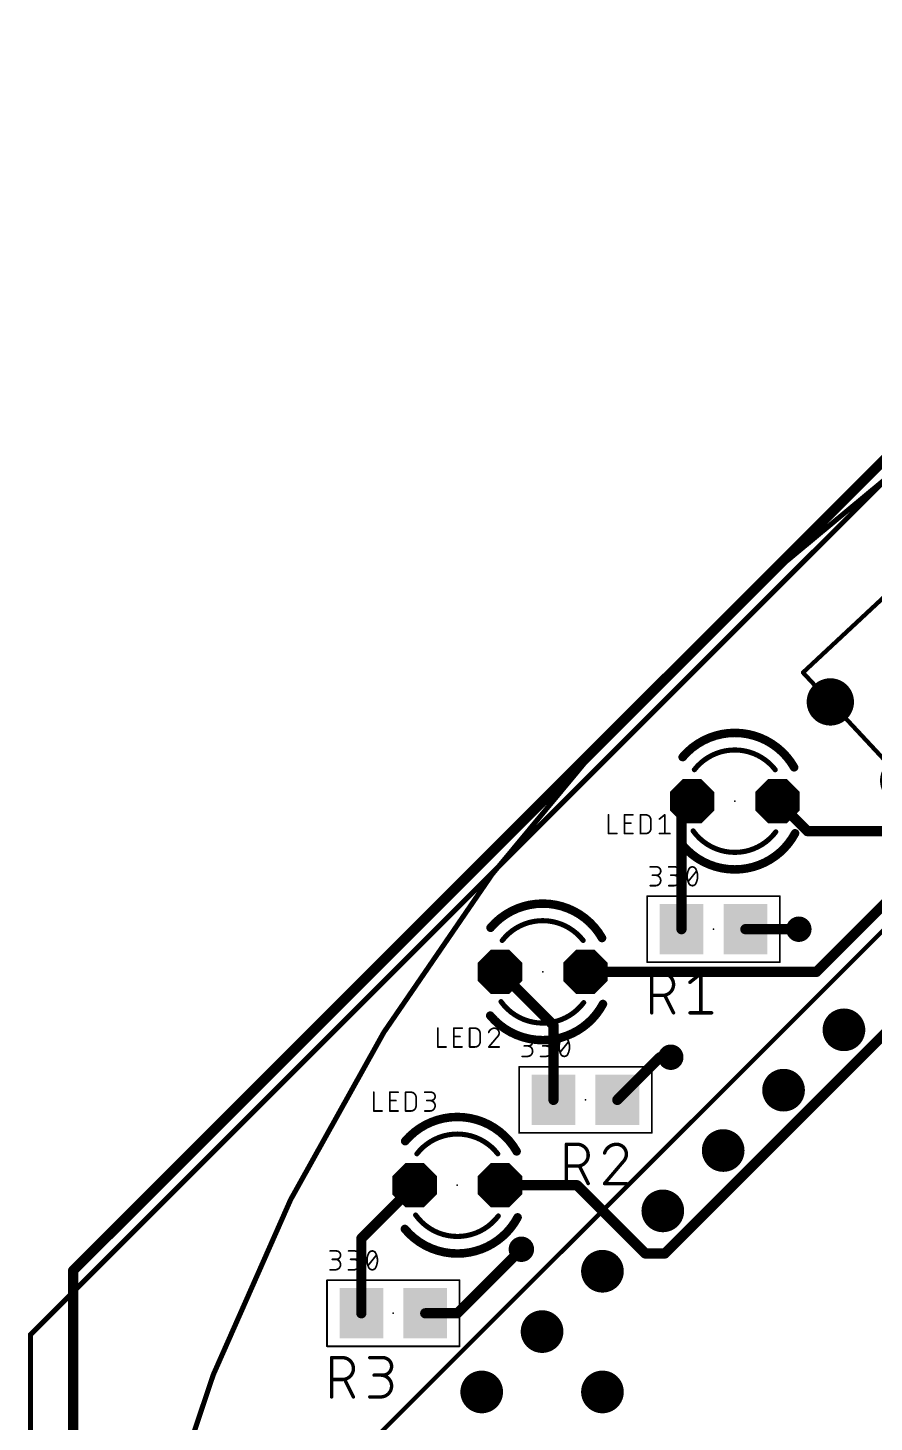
# Model space of a CAD drawing. Extents: x -0.06 to 2.46, y -0.06 to 2.46.
# Drawn here: x -0.053 to 0.938, y 0.822 to 2.456 of the extents above; entities that cross this region are included whole.
import ezdxf

# ---------------------------------------------------------------- set-up
doc = ezdxf.new("R2010")
doc.units = 0
for name, color, linetype in [('1', 22, 'CONTINUOUS'), ('16', 175, 'CONTINUOUS'), ('17', 82, 'CONTINUOUS'), ('18', 82, 'CONTINUOUS'), ('20', 30, 'CONTINUOUS'), ('21', 253, 'CONTINUOUS'), ('23', 7, 'CONTINUOUS'), ('25', 253, 'CONTINUOUS'), ('39', 22, 'CONTINUOUS')]:
    doc.layers.add(name, color=color, linetype=linetype)

# ---------------------------------------------------------------- blocks, each defined once
blk = doc.blocks.new('OCTAGONP')
at = {"const_width": 0.5}
blk.add_lwpolyline([(-0.25, -0.103553), (-0.25, 0.103553), (-0.103553, 0.25), (0.103553, 0.25), (0.25, 0.103553), (0.25, -0.103553), (0.103553, -0.25), (-0.103553, -0.25), (-0.25, -0.103553), (-0.25, 0.103553)], dxfattribs=at)
blk = doc.blocks.new('RECT')
blk.add_solid([(-0.5, -0.5), (0.5, -0.5), (-0.5, 0.5), (0.5, 0.5)])
blk = doc.blocks.new('ROUNDP')
at = {"const_width": 0.5}
blk.add_lwpolyline([(0, -0.25, 1), (0, 0.25, 1), (0, -0.25)], format="xyb", dxfattribs=at)
blk = doc.blocks.new('ROUNDV')
at = {"const_width": 0.5}
blk.add_lwpolyline([(0, -0.25, 1), (0, 0.25, 1), (0, -0.25)], format="xyb", dxfattribs=at)

msp = doc.modelspace()

# ---------------------------------------------------------------- linework, layer by layer
at = {"layer": '1', "const_width": 0.012}
for points in [[(1.45, 2.45), (0.175, 1.175)], [(0.725, 1.55), (0.712598, 1.537598)], [(0.860051, 1.514949), (0.825, 1.55)], [(0.712598, 1.537598), (0.712598, 1.4)], [(1.06066, 1.514949), (0.860051, 1.514949)], [(1.014949, 1.494239), (0.870711, 1.35)], [(0.85, 1.4), (0.787402, 1.4)], [(0.5, 1.35), (0.562598, 1.287402)], [(0.870711, 1.35), (0.6, 1.35)], [(1.010528, 1.337492), (0.693143, 1.020107)], [(0.562598, 1.287402), (0.562598, 1.2)], [(0.687402, 1.25), (0.637402, 1.2)], [(0.7, 1.25), (0.687402, 1.25)], [(0.175, 1.175), (0, 1)], [(0.4, 1.1), (0.337598, 1.037598)], [(0.590213, 1.1), (0.5, 1.1)], [(0.670107, 1.020107), (0.590213, 1.1)], [(0.337598, 1.037598), (0.337598, 0.95)], [(0.45, 0.95), (0.525, 1.025)], [(0.693143, 1.020107), (0.670107, 1.020107)], [(0, 1), (0, 0)], [(0.412402, 0.95), (0.45, 0.95)]]:
    msp.add_lwpolyline(points, dxfattribs=at)
at = {"layer": '1', "const_width": 0.006}
for points in [[(0.727121, 1.547879, 1), (0.722879, 1.552121)], [(0.827121, 1.552121, 1), (0.822879, 1.547879)], [(0.715598, 1.537598, 1), (0.709598, 1.537598)], [(0.710477, 1.53972, 1), (0.71472, 1.535477)], [(0.860051, 1.517949, 1), (0.860051, 1.511949)], [(0.857929, 1.512828, 1), (0.862172, 1.517071)], [(0.787402, 1.403, 1), (0.787402, 1.397)], [(0.85, 1.397, 1), (0.85, 1.403)], [(0.709598, 1.4, 1), (0.715598, 1.4)], [(0.502121, 1.352121, 1), (0.497879, 1.347879)], [(0.6, 1.353, 1), (0.6, 1.347)], [(0.870711, 1.347, 1), (0.870711, 1.353)], [(0.868589, 1.352121, 1), (0.872832, 1.347879)], [(0.565598, 1.287402, 1), (0.559598, 1.287402)], [(0.560477, 1.28528, 1), (0.56472, 1.289523)], [(0.687402, 1.253, 1), (0.687402, 1.247)], [(0.689523, 1.247879, 1), (0.68528, 1.252121)], [(0.7, 1.247, 1), (0.7, 1.253)], [(0.559598, 1.2, 1), (0.565598, 1.2)], [(0.63528, 1.202121, 1), (0.639523, 1.197879)], [(0.172879, 1.177121, 1), (0.177121, 1.172879)], [(0.177121, 1.172879, 1), (0.172879, 1.177121)], [(0.402121, 1.097879, 1), (0.397879, 1.102121)], [(0.5, 1.103, 1), (0.5, 1.097)], [(0.592334, 1.102121, 1), (0.588092, 1.097879)], [(0.590213, 1.097, 1), (0.590213, 1.103)], [(0.340598, 1.037598, 1), (0.334598, 1.037598)], [(0.335477, 1.03972, 1), (0.33972, 1.035477)], [(0.527121, 1.022879, 1), (0.522879, 1.027121)], [(0.670107, 1.023107, 1), (0.670107, 1.017107)], [(0.667985, 1.017985, 1), (0.672228, 1.022228)], [(0.691022, 1.022228, 1), (0.695264, 1.017985)], [(0.693143, 1.017107, 1), (0.693143, 1.023107)], [(0.003, 1, 1), (-0.003, 1)], [(-0.002121, 1.002121, 1), (0.002121, 0.997879)], [(0.334598, 0.95, 1), (0.340598, 0.95)], [(0.412402, 0.953, 1), (0.412402, 0.947)], [(0.447879, 0.952121, 1), (0.452121, 0.947879)], [(0.45, 0.947, 1), (0.45, 0.953)]]:
    msp.add_lwpolyline(points, format="xyb", dxfattribs=at)
at = {"layer": '16', "const_width": 0.006}
for points in [[(1.35, 2.325), (-0.05, 0.925)], [(-0.05, 0.925), (-0.05, 0.05)]]:
    msp.add_lwpolyline(points, dxfattribs=at)
at = {"layer": '16', "const_width": 0.003}
for points in [[(-0.0485, 0.925, 1), (-0.0515, 0.925)], [(-0.051061, 0.926061, 1), (-0.048939, 0.923939)]]:
    msp.add_lwpolyline(points, format="xyb", dxfattribs=at)
at = {"layer": '20', "const_width": 0.006}
msp.add_lwpolyline([(2.43, 2.43, 0.414214), (0, 0)], format="xyb", dxfattribs=at)
at = {"layer": '21', "const_width": 0.005}
for points in [[(0.125, 0.575), (1.822056, 2.272056)], [(1.309753, 2.124873), (0.854852, 1.70067)], [(1.004891, 1.539772), (0.854852, 1.70067)]]:
    msp.add_lwpolyline(points, dxfattribs=at)
at = {"layer": '21'}
for points, const_width in [([(0.855766, 1.701522, 1), (0.853937, 1.699817)], 0.0025), ([(0.853999, 1.701584, 1), (0.855704, 1.699755)], 0.0025), ([(0.775, 1.63, 0.22061), (0.713929, 1.601677)], 0.01), ([(0.844461, 1.589693, 0.269143), (0.775, 1.63)], 0.01), ([(0.775, 1.6325, 1), (0.775, 1.6275)], 0.005), ([(0.775, 1.6275, 1), (0.775, 1.6325)], 0.005), ([(0.712021, 1.603292, 1), (0.715838, 1.600062)], 0.005), ([(0.775, 1.61, 0.231451), (0.727638, 1.586835)], 0.006), ([(0.822362, 1.586835, 0.231451), (0.775, 1.61)], 0.006), ([(0.775, 1.6115, 1), (0.775, 1.6085)], 0.003), ([(0.775, 1.6085, 1), (0.775, 1.6115)], 0.003), ([(0.726454, 1.587756, 1), (0.728822, 1.585914)], 0.003), ([(0.821178, 1.585914, 1), (0.823546, 1.587756)], 0.003), ([(0.84229, 1.588453, 1), (0.846631, 1.590933)], 0.005), ([(0.713543, 1.498783, 0.222579), (0.775, 1.47)], 0.01), ([(0.715464, 1.500384, 1), (0.711623, 1.497183)], 0.005), ([(0.726177, 1.515126, 0.242209), (0.775, 1.49)], 0.006), ([(0.727398, 1.515998, 1), (0.724957, 1.514254)], 0.003), ([(0.775, 1.47, 0.276981), (0.845587, 1.512354)], 0.01), ([(0.775, 1.49, 0.236068), (0.823, 1.514)], 0.006), ([(0.8242, 1.5131, 1), (0.8218, 1.5149)], 0.003), ([(0.847793, 1.511178, 1), (0.843381, 1.513531)], 0.005), ([(0.775, 1.4915, 1), (0.775, 1.4885)], 0.003), ([(0.775, 1.4885, 1), (0.775, 1.4915)], 0.003), ([(0.775, 1.4725, 1), (0.775, 1.4675)], 0.005), ([(0.775, 1.4675, 1), (0.775, 1.4725)], 0.005), ([(0.55, 1.43, 0.22061), (0.488929, 1.401677)], 0.01), ([(0.619461, 1.389693, 0.269143), (0.55, 1.43)], 0.01), ([(0.55, 1.4325, 1), (0.55, 1.4275)], 0.005), ([(0.55, 1.4275, 1), (0.55, 1.4325)], 0.005), ([(0.487021, 1.403292, 1), (0.490838, 1.400062)], 0.005), ([(0.55, 1.41, 0.231451), (0.502638, 1.386835)], 0.006), ([(0.597362, 1.386835, 0.231451), (0.55, 1.41)], 0.006), ([(0.55, 1.4115, 1), (0.55, 1.4085)], 0.003), ([(0.55, 1.4085, 1), (0.55, 1.4115)], 0.003), ([(0.501454, 1.387756, 1), (0.503822, 1.385914)], 0.003), ([(0.596178, 1.385914, 1), (0.598546, 1.387756)], 0.003), ([(0.61729, 1.388453, 1), (0.621631, 1.390933)], 0.005), ([(0.501177, 1.315126, 0.242209), (0.55, 1.29)], 0.006), ([(0.502398, 1.315998, 1), (0.499957, 1.314254)], 0.003), ([(0.55, 1.27, 0.276981), (0.620587, 1.312354)], 0.01), ([(0.55, 1.29, 0.236068), (0.598, 1.314)], 0.006), ([(0.5992, 1.3131, 1), (0.5968, 1.3149)], 0.003), ([(0.622793, 1.311178, 1), (0.618381, 1.313531)], 0.005), ([(0.488543, 1.298783, 0.222579), (0.55, 1.27)], 0.01), ([(0.490464, 1.300384, 1), (0.486623, 1.297183)], 0.005), ([(0.55, 1.2915, 1), (0.55, 1.2885)], 0.003), ([(0.55, 1.2885, 1), (0.55, 1.2915)], 0.003), ([(0.55, 1.2725, 1), (0.55, 1.2675)], 0.005), ([(0.55, 1.2675, 1), (0.55, 1.2725)], 0.005), ([(0.45, 1.18, 0.22061), (0.388929, 1.151677)], 0.01), ([(0.519461, 1.139693, 0.269143), (0.45, 1.18)], 0.01), ([(0.45, 1.1825, 1), (0.45, 1.1775)], 0.005), ([(0.45, 1.1775, 1), (0.45, 1.1825)], 0.005), ([(0.45, 1.16, 0.231451), (0.402638, 1.136835)], 0.006), ([(0.497362, 1.136835, 0.231451), (0.45, 1.16)], 0.006), ([(0.45, 1.1615, 1), (0.45, 1.1585)], 0.003), ([(0.45, 1.1585, 1), (0.45, 1.1615)], 0.003), ([(0.387021, 1.153292, 1), (0.390838, 1.150062)], 0.005), ([(0.401454, 1.137756, 1), (0.403822, 1.135914)], 0.003), ([(0.496178, 1.135914, 1), (0.498546, 1.137756)], 0.003), ([(0.51729, 1.138453, 1), (0.521631, 1.140933)], 0.005), ([(0.401177, 1.065126, 0.242209), (0.45, 1.04)], 0.006), ([(0.402398, 1.065998, 1), (0.399957, 1.064254)], 0.003), ([(0.45, 1.02, 0.276981), (0.520587, 1.062354)], 0.01), ([(0.45, 1.04, 0.236068), (0.498, 1.064)], 0.006), ([(0.4992, 1.0631, 1), (0.4968, 1.0649)], 0.003), ([(0.522793, 1.061178, 1), (0.518381, 1.063531)], 0.005), ([(0.388543, 1.048783, 0.222579), (0.45, 1.02)], 0.01), ([(0.390464, 1.050384, 1), (0.386623, 1.047183)], 0.005), ([(0.45, 1.0415, 1), (0.45, 1.0385)], 0.003), ([(0.45, 1.0385, 1), (0.45, 1.0415)], 0.003), ([(0.45, 1.0225, 1), (0.45, 1.0175)], 0.005), ([(0.45, 1.0175, 1), (0.45, 1.0225)], 0.005)]:
    msp.add_lwpolyline(points, format="xyb", dxfattribs=dict(at, const_width=const_width))
at = {"layer": '23'}
for p in [(0.775, 1.55), (0.75, 1.4), (0.55, 1.35), (0.6, 1.2), (0.45, 1.1), (0.375, 0.95)]:
    msp.add_point(p, dxfattribs=at)
at = {"layer": '25'}
for points, const_width in [([(0.627062, 1.534), (0.627062, 1.512)], 0.002), ([(0.645782, 1.512), (0.645782, 1.534)], 0.002), ([(0.645782, 1.534), (0.655559, 1.534)], 0.002), ([(0.645782, 1.524222), (0.653115, 1.524222)], 0.002), ([(0.664458, 1.512), (0.664458, 1.534)], 0.002), ([(0.664458, 1.534), (0.670569, 1.534)], 0.002), ([(0.67668, 1.527889), (0.67668, 1.518111)], 0.002), ([(0.686778, 1.529111), (0.692889, 1.534)], 0.002), ([(0.692889, 1.534), (0.692889, 1.512)], 0.002), ([(0.627062, 1.512), (0.63684, 1.512)], 0.002), ([(0.655559, 1.512), (0.645782, 1.512)], 0.002), ([(0.670569, 1.512), (0.664458, 1.512)], 0.002), ([(0.686778, 1.512), (0.699, 1.512)], 0.002), ([(0.676, 1.473), (0.683333, 1.473)], 0.002), ([(0.6976, 1.473), (0.704933, 1.473)], 0.002), ([(0.683333, 1.463222), (0.678444, 1.463222)], 0.002), ([(0.704933, 1.463222), (0.700044, 1.463222)], 0.002), ([(0.720422, 1.455889), (0.7302, 1.468111)], 0.002), ([(0.676, 1.451), (0.682111, 1.451)], 0.002), ([(0.6976, 1.451), (0.703711, 1.451)], 0.002), ([(0.677734, 1.302), (0.677734, 1.348)], 0.004), ([(0.677734, 1.348), (0.690512, 1.348)], 0.004), ([(0.722445, 1.337778), (0.735222, 1.348)], 0.004), ([(0.735222, 1.348), (0.735222, 1.302)], 0.004), ([(0.690512, 1.322444), (0.677734, 1.322444)], 0.004), ([(0.70329, 1.302), (0.693068, 1.322444)], 0.004), ([(0.722445, 1.302), (0.748, 1.302)], 0.004), ([(0.427062, 1.284), (0.427062, 1.262)], 0.002), ([(0.445782, 1.262), (0.445782, 1.284)], 0.002), ([(0.445782, 1.284), (0.455559, 1.284)], 0.002), ([(0.445782, 1.274222), (0.453115, 1.274222)], 0.002), ([(0.464458, 1.262), (0.464458, 1.284)], 0.002), ([(0.464458, 1.284), (0.470569, 1.284)], 0.002), ([(0.47668, 1.277889), (0.47668, 1.268111)], 0.002), ([(0.497167, 1.274222), (0.486778, 1.262)], 0.002), ([(0.427062, 1.262), (0.43684, 1.262)], 0.002), ([(0.455559, 1.262), (0.445782, 1.262)], 0.002), ([(0.470569, 1.262), (0.464458, 1.262)], 0.002), ([(0.486778, 1.262), (0.499, 1.262)], 0.002), ([(0.526, 1.273), (0.533333, 1.273)], 0.002), ([(0.533333, 1.263222), (0.528444, 1.263222)], 0.002), ([(0.5476, 1.273), (0.554933, 1.273)], 0.002), ([(0.554933, 1.263222), (0.550044, 1.263222)], 0.002), ([(0.570422, 1.255889), (0.5802, 1.268111)], 0.002), ([(0.526, 1.251), (0.532111, 1.251)], 0.002), ([(0.5476, 1.251), (0.553711, 1.251)], 0.002), ([(0.352062, 1.209), (0.352062, 1.187)], 0.002), ([(0.370782, 1.187), (0.370782, 1.209)], 0.002), ([(0.370782, 1.209), (0.380559, 1.209)], 0.002), ([(0.389458, 1.187), (0.389458, 1.209)], 0.002), ([(0.389458, 1.209), (0.395569, 1.209)], 0.002), ([(0.411778, 1.209), (0.419111, 1.209)], 0.002), ([(0.370782, 1.199222), (0.378115, 1.199222)], 0.002), ([(0.40168, 1.202889), (0.40168, 1.193111)], 0.002), ([(0.419111, 1.199222), (0.414222, 1.199222)], 0.002), ([(0.352062, 1.187), (0.36184, 1.187)], 0.002), ([(0.380559, 1.187), (0.370782, 1.187)], 0.002), ([(0.395569, 1.187), (0.389458, 1.187)], 0.002), ([(0.411778, 1.187), (0.417889, 1.187)], 0.002), ([(0.577734, 1.102), (0.577734, 1.148)], 0.004), ([(0.577734, 1.148), (0.590512, 1.148)], 0.004), ([(0.644167, 1.127555), (0.622445, 1.102)], 0.004), ([(0.590512, 1.122444), (0.577734, 1.122444)], 0.004), ([(0.60329, 1.102), (0.593068, 1.122444)], 0.004), ([(0.622445, 1.102), (0.648, 1.102)], 0.004), ([(0.301, 1.023), (0.308333, 1.023)], 0.002), ([(0.308333, 1.013222), (0.303444, 1.013222)], 0.002), ([(0.3226, 1.023), (0.329933, 1.023)], 0.002), ([(0.329933, 1.013222), (0.325044, 1.013222)], 0.002), ([(0.345422, 1.005889), (0.3552, 1.018111)], 0.002), ([(0.301, 1.001), (0.307111, 1.001)], 0.002), ([(0.3226, 1.001), (0.328711, 1.001)], 0.002), ([(0.302734, 0.852), (0.302734, 0.898)], 0.004), ([(0.302734, 0.898), (0.315512, 0.898)], 0.004), ([(0.347445, 0.898), (0.362778, 0.898)], 0.004), ([(0.315512, 0.872444), (0.302734, 0.872444)], 0.004), ([(0.32829, 0.852), (0.318068, 0.872444)], 0.004), ([(0.362778, 0.877555), (0.352556, 0.877555)], 0.004), ([(0.347445, 0.852), (0.360222, 0.852)], 0.004)]:
    msp.add_lwpolyline(points, dxfattribs=dict(at, const_width=const_width))
for points, const_width in [([(0.627562, 1.534, 1), (0.626562, 1.534)], 0.001), ([(0.646282, 1.534, 1), (0.645282, 1.534)], 0.001), ([(0.645782, 1.5345, 1), (0.645782, 1.5335)], 0.001), ([(0.645782, 1.524722, 1), (0.645782, 1.523722)], 0.001), ([(0.653115, 1.523722, 1), (0.653115, 1.524722)], 0.001), ([(0.655559, 1.5335, 1), (0.655559, 1.5345)], 0.001), ([(0.664958, 1.534, 1), (0.663958, 1.534)], 0.001), ([(0.664458, 1.5345, 1), (0.664458, 1.5335)], 0.001), ([(0.67668, 1.527889, 0.414219), (0.670569, 1.534)], 0.002), ([(0.670569, 1.5345, 1), (0.670569, 1.5335)], 0.001), ([(0.670569, 1.5335, 1), (0.670569, 1.5345)], 0.001), ([(0.67718, 1.527889, 1), (0.67618, 1.527889)], 0.001), ([(0.67618, 1.527889, 1), (0.67718, 1.527889)], 0.001), ([(0.686465, 1.529502, 1), (0.68709, 1.528721)], 0.001), ([(0.693389, 1.534, 1), (0.692389, 1.534)], 0.001), ([(0.693201, 1.53361, 1), (0.692577, 1.53439)], 0.001), ([(0.627062, 1.5125, 1), (0.627062, 1.5115)], 0.001), ([(0.626562, 1.512, 1), (0.627562, 1.512)], 0.001), ([(0.63684, 1.5115, 1), (0.63684, 1.5125)], 0.001), ([(0.645782, 1.5125, 1), (0.645782, 1.5115)], 0.001), ([(0.645282, 1.512, 1), (0.646282, 1.512)], 0.001), ([(0.655559, 1.5115, 1), (0.655559, 1.5125)], 0.001), ([(0.664458, 1.5125, 1), (0.664458, 1.5115)], 0.001), ([(0.663958, 1.512, 1), (0.664958, 1.512)], 0.001), ([(0.670569, 1.512, 0.414208), (0.67668, 1.518111)], 0.002), ([(0.670569, 1.5125, 1), (0.670569, 1.5115)], 0.001), ([(0.670569, 1.5115, 1), (0.670569, 1.5125)], 0.001), ([(0.67718, 1.518111, 1), (0.67618, 1.518111)], 0.001), ([(0.67618, 1.518111, 1), (0.67718, 1.518111)], 0.001), ([(0.686778, 1.5125, 1), (0.686778, 1.5115)], 0.001), ([(0.692389, 1.512, 1), (0.693389, 1.512)], 0.001), ([(0.699, 1.5115, 1), (0.699, 1.5125)], 0.001), ([(0.676, 1.4735, 1), (0.676, 1.4725)], 0.001), ([(0.683333, 1.463222, 1), (0.683333, 1.473)], 0.002), ([(0.683333, 1.4735, 1), (0.683333, 1.4725)], 0.001), ([(0.683333, 1.4725, 1), (0.683333, 1.4735)], 0.001), ([(0.6976, 1.4735, 1), (0.6976, 1.4725)], 0.001), ([(0.704933, 1.463222, 1), (0.704933, 1.473)], 0.002), ([(0.704933, 1.4735, 1), (0.704933, 1.4725)], 0.001), ([(0.704933, 1.4725, 1), (0.704933, 1.4735)], 0.001), ([(0.721033, 1.469944, 0.113887), (0.7192, 1.462)], 0.002), ([(0.725311, 1.473, 0.320466), (0.721033, 1.469944)], 0.002), ([(0.72056, 1.470107, 1), (0.721506, 1.469782)], 0.001), ([(0.721483, 1.469725, 1), (0.720584, 1.470163)], 0.001), ([(0.729589, 1.469944, 0.320478), (0.725311, 1.473)], 0.002), ([(0.725311, 1.4735, 1), (0.725311, 1.4725)], 0.001), ([(0.725311, 1.4725, 1), (0.725311, 1.4735)], 0.001), ([(0.730038, 1.470164, 1), (0.729139, 1.469725)], 0.001), ([(0.731422, 1.462, 0.113894), (0.729589, 1.469944)], 0.002), ([(0.729116, 1.469782, 1), (0.730062, 1.470107)], 0.001), ([(0.678444, 1.463722, 1), (0.678444, 1.462722)], 0.001), ([(0.682111, 1.451, 1), (0.682111, 1.463222)], 0.002), ([(0.682111, 1.463722, 1), (0.682111, 1.462722)], 0.001), ([(0.683333, 1.463722, 1), (0.683333, 1.462722)], 0.001), ([(0.683333, 1.462722, 1), (0.683333, 1.463722)], 0.001), ([(0.700044, 1.463722, 1), (0.700044, 1.462722)], 0.001), ([(0.703711, 1.451, 1), (0.703711, 1.463222)], 0.002), ([(0.703711, 1.463722, 1), (0.703711, 1.462722)], 0.001), ([(0.704933, 1.463722, 1), (0.704933, 1.462722)], 0.001), ([(0.704933, 1.462722, 1), (0.704933, 1.463722)], 0.001), ([(0.7192, 1.462, 0.113883), (0.721033, 1.454055)], 0.002), ([(0.7197, 1.462, 1), (0.7187, 1.462)], 0.001), ([(0.7187, 1.462, 1), (0.7197, 1.462)], 0.001), ([(0.720032, 1.456201, 1), (0.720812, 1.455576)], 0.001), ([(0.721506, 1.454218, 1), (0.72056, 1.453893)], 0.001), ([(0.721033, 1.454055, 0.320459), (0.725311, 1.451)], 0.002), ([(0.720584, 1.453836, 1), (0.721483, 1.454275)], 0.001), ([(0.725311, 1.451, 0.320471), (0.729588, 1.454055)], 0.002), ([(0.729139, 1.454275, 1), (0.730038, 1.453836)], 0.001), ([(0.729589, 1.454055, 0.113891), (0.731422, 1.462)], 0.002), ([(0.730061, 1.453893, 1), (0.729115, 1.454218)], 0.001), ([(0.73059, 1.467799, 1), (0.729809, 1.468423)], 0.001), ([(0.731922, 1.462, 1), (0.730922, 1.462)], 0.001), ([(0.730922, 1.462, 1), (0.731922, 1.462)], 0.001), ([(0.676, 1.4515, 1), (0.676, 1.4505)], 0.001), ([(0.682111, 1.4515, 1), (0.682111, 1.4505)], 0.001), ([(0.682111, 1.4505, 1), (0.682111, 1.4515)], 0.001), ([(0.6976, 1.4515, 1), (0.6976, 1.4505)], 0.001), ([(0.703711, 1.4515, 1), (0.703711, 1.4505)], 0.001), ([(0.703711, 1.4505, 1), (0.703711, 1.4515)], 0.001), ([(0.725311, 1.4515, 1), (0.725311, 1.4505)], 0.001), ([(0.725311, 1.4505, 1), (0.725311, 1.4515)], 0.001), ([(0.678734, 1.348, 1), (0.676734, 1.348)], 0.002), ([(0.677734, 1.349, 1), (0.677734, 1.347)], 0.002), ([(0.690512, 1.322444, 1), (0.690512, 1.348)], 0.004), ([(0.690512, 1.349, 1), (0.690512, 1.347)], 0.002), ([(0.690512, 1.347, 1), (0.690512, 1.349)], 0.002), ([(0.72182, 1.338559, 1), (0.723069, 1.336997)], 0.002), ([(0.736222, 1.348, 1), (0.734222, 1.348)], 0.002), ([(0.735847, 1.347219, 1), (0.734597, 1.348781)], 0.002), ([(0.677734, 1.323444, 1), (0.677734, 1.321444)], 0.002), ([(0.690512, 1.323444, 1), (0.690512, 1.321444)], 0.002), ([(0.690512, 1.321444, 1), (0.690512, 1.323444)], 0.002), ([(0.693962, 1.322892, 1), (0.692173, 1.321997)], 0.002), ([(0.676734, 1.302, 1), (0.678734, 1.302)], 0.002), ([(0.702396, 1.301553, 1), (0.704184, 1.302447)], 0.002), ([(0.722445, 1.303, 1), (0.722445, 1.301)], 0.002), ([(0.734222, 1.302, 1), (0.736222, 1.302)], 0.002), ([(0.748, 1.301, 1), (0.748, 1.303)], 0.002), ([(0.427562, 1.284, 1), (0.426562, 1.284)], 0.001), ([(0.446282, 1.284, 1), (0.445282, 1.284)], 0.001), ([(0.445782, 1.2845, 1), (0.445782, 1.2835)], 0.001), ([(0.445782, 1.274722, 1), (0.445782, 1.273722)], 0.001), ([(0.453115, 1.273722, 1), (0.453115, 1.274722)], 0.001), ([(0.455559, 1.2835, 1), (0.455559, 1.2845)], 0.001), ([(0.464958, 1.284, 1), (0.463958, 1.284)], 0.001), ([(0.464458, 1.2845, 1), (0.464458, 1.2835)], 0.001), ([(0.47668, 1.277889, 0.414219), (0.470569, 1.284)], 0.002), ([(0.470569, 1.2845, 1), (0.470569, 1.2835)], 0.001), ([(0.470569, 1.2835, 1), (0.470569, 1.2845)], 0.001), ([(0.47718, 1.277889, 1), (0.47618, 1.277889)], 0.001), ([(0.47618, 1.277889, 1), (0.47718, 1.277889)], 0.001), ([(0.4935, 1.284, 0.325185), (0.486778, 1.279111)], 0.002), ([(0.486302, 1.279265, 1), (0.487253, 1.278957)], 0.001), ([(0.499, 1.2785, 0.414214), (0.4935, 1.284)], 0.002), ([(0.4935, 1.2845, 1), (0.4935, 1.2835)], 0.001), ([(0.4935, 1.2835, 1), (0.4935, 1.2845)], 0.001), ([(0.497167, 1.274222, 0.205267), (0.499, 1.2785)], 0.002), ([(0.496822, 1.274584, 1), (0.497511, 1.27386)], 0.001), ([(0.497548, 1.273898, 1), (0.496786, 1.274546)], 0.001), ([(0.4995, 1.2785, 1), (0.4985, 1.2785)], 0.001), ([(0.4985, 1.2785, 1), (0.4995, 1.2785)], 0.001), ([(0.427062, 1.2625, 1), (0.427062, 1.2615)], 0.001), ([(0.426562, 1.262, 1), (0.427562, 1.262)], 0.001), ([(0.43684, 1.2615, 1), (0.43684, 1.2625)], 0.001), ([(0.445782, 1.2625, 1), (0.445782, 1.2615)], 0.001), ([(0.445282, 1.262, 1), (0.446282, 1.262)], 0.001), ([(0.455559, 1.2615, 1), (0.455559, 1.2625)], 0.001), ([(0.464458, 1.2625, 1), (0.464458, 1.2615)], 0.001), ([(0.463958, 1.262, 1), (0.464958, 1.262)], 0.001), ([(0.470569, 1.262, 0.414208), (0.47668, 1.268111)], 0.002), ([(0.470569, 1.2625, 1), (0.470569, 1.2615)], 0.001), ([(0.470569, 1.2615, 1), (0.470569, 1.2625)], 0.001), ([(0.47718, 1.268111, 1), (0.47618, 1.268111)], 0.001), ([(0.47618, 1.268111, 1), (0.47718, 1.268111)], 0.001), ([(0.486778, 1.2625, 1), (0.486778, 1.2615)], 0.001), ([(0.486397, 1.262324, 1), (0.487159, 1.261676)], 0.001), ([(0.499, 1.2615, 1), (0.499, 1.2625)], 0.001), ([(0.526, 1.2735, 1), (0.526, 1.2725)], 0.001), ([(0.528444, 1.263722, 1), (0.528444, 1.262722)], 0.001), ([(0.532111, 1.251, 1), (0.532111, 1.263222)], 0.002), ([(0.532111, 1.263722, 1), (0.532111, 1.262722)], 0.001), ([(0.533333, 1.263222, 1), (0.533333, 1.273)], 0.002), ([(0.533333, 1.2735, 1), (0.533333, 1.2725)], 0.001), ([(0.533333, 1.263722, 1), (0.533333, 1.262722)], 0.001), ([(0.533333, 1.2725, 1), (0.533333, 1.2735)], 0.001), ([(0.533333, 1.262722, 1), (0.533333, 1.263722)], 0.001), ([(0.5476, 1.2735, 1), (0.5476, 1.2725)], 0.001), ([(0.550044, 1.263722, 1), (0.550044, 1.262722)], 0.001), ([(0.553711, 1.251, 1), (0.553711, 1.263222)], 0.002), ([(0.553711, 1.263722, 1), (0.553711, 1.262722)], 0.001), ([(0.554933, 1.263222, 1), (0.554933, 1.273)], 0.002), ([(0.554933, 1.2735, 1), (0.554933, 1.2725)], 0.001), ([(0.554933, 1.263722, 1), (0.554933, 1.262722)], 0.001), ([(0.554933, 1.2725, 1), (0.554933, 1.2735)], 0.001), ([(0.554933, 1.262722, 1), (0.554933, 1.263722)], 0.001), ([(0.571033, 1.269944, 0.113887), (0.5692, 1.262)], 0.002), ([(0.5692, 1.262, 0.113883), (0.571033, 1.254055)], 0.002), ([(0.5697, 1.262, 1), (0.5687, 1.262)], 0.001), ([(0.5687, 1.262, 1), (0.5697, 1.262)], 0.001), ([(0.575311, 1.273, 0.320466), (0.571033, 1.269944)], 0.002), ([(0.57056, 1.270107, 1), (0.571506, 1.269782)], 0.001), ([(0.571483, 1.269725, 1), (0.570584, 1.270163)], 0.001), ([(0.579589, 1.269944, 0.320478), (0.575311, 1.273)], 0.002), ([(0.575311, 1.2735, 1), (0.575311, 1.2725)], 0.001), ([(0.575311, 1.2725, 1), (0.575311, 1.2735)], 0.001), ([(0.580038, 1.270164, 1), (0.579139, 1.269725)], 0.001), ([(0.581422, 1.262, 0.113894), (0.579589, 1.269944)], 0.002), ([(0.579589, 1.254055, 0.113891), (0.581422, 1.262)], 0.002), ([(0.579116, 1.269782, 1), (0.580062, 1.270107)], 0.001), ([(0.58059, 1.267799, 1), (0.579809, 1.268423)], 0.001), ([(0.581922, 1.262, 1), (0.580922, 1.262)], 0.001), ([(0.580922, 1.262, 1), (0.581922, 1.262)], 0.001), ([(0.526, 1.2515, 1), (0.526, 1.2505)], 0.001), ([(0.532111, 1.2515, 1), (0.532111, 1.2505)], 0.001), ([(0.532111, 1.2505, 1), (0.532111, 1.2515)], 0.001), ([(0.5476, 1.2515, 1), (0.5476, 1.2505)], 0.001), ([(0.553711, 1.2515, 1), (0.553711, 1.2505)], 0.001), ([(0.553711, 1.2505, 1), (0.553711, 1.2515)], 0.001), ([(0.570032, 1.256201, 1), (0.570812, 1.255576)], 0.001), ([(0.571506, 1.254218, 1), (0.57056, 1.253893)], 0.001), ([(0.571033, 1.254055, 0.320459), (0.575311, 1.251)], 0.002), ([(0.570584, 1.253836, 1), (0.571483, 1.254275)], 0.001), ([(0.575311, 1.251, 0.320471), (0.579588, 1.254055)], 0.002), ([(0.575311, 1.2515, 1), (0.575311, 1.2505)], 0.001), ([(0.575311, 1.2505, 1), (0.575311, 1.2515)], 0.001), ([(0.579139, 1.254275, 1), (0.580038, 1.253836)], 0.001), ([(0.580061, 1.253893, 1), (0.579115, 1.254218)], 0.001), ([(0.352562, 1.209, 1), (0.351562, 1.209)], 0.001), ([(0.371282, 1.209, 1), (0.370282, 1.209)], 0.001), ([(0.370782, 1.2095, 1), (0.370782, 1.2085)], 0.001), ([(0.380559, 1.2085, 1), (0.380559, 1.2095)], 0.001), ([(0.389958, 1.209, 1), (0.388958, 1.209)], 0.001), ([(0.389458, 1.2095, 1), (0.389458, 1.2085)], 0.001), ([(0.40168, 1.202889, 0.414219), (0.395569, 1.209)], 0.002), ([(0.395569, 1.2095, 1), (0.395569, 1.2085)], 0.001), ([(0.395569, 1.2085, 1), (0.395569, 1.2095)], 0.001), ([(0.411778, 1.2095, 1), (0.411778, 1.2085)], 0.001), ([(0.419111, 1.199222, 1), (0.419111, 1.209)], 0.002), ([(0.419111, 1.2095, 1), (0.419111, 1.2085)], 0.001), ([(0.419111, 1.2085, 1), (0.419111, 1.2095)], 0.001), ([(0.370782, 1.199722, 1), (0.370782, 1.198722)], 0.001), ([(0.378115, 1.198722, 1), (0.378115, 1.199722)], 0.001), ([(0.395569, 1.187, 0.414208), (0.40168, 1.193111)], 0.002), ([(0.40218, 1.202889, 1), (0.40118, 1.202889)], 0.001), ([(0.40118, 1.202889, 1), (0.40218, 1.202889)], 0.001), ([(0.40218, 1.193111, 1), (0.40118, 1.193111)], 0.001), ([(0.40118, 1.193111, 1), (0.40218, 1.193111)], 0.001), ([(0.414222, 1.199722, 1), (0.414222, 1.198722)], 0.001), ([(0.417889, 1.187, 1), (0.417889, 1.199222)], 0.002), ([(0.417889, 1.199722, 1), (0.417889, 1.198722)], 0.001), ([(0.419111, 1.199722, 1), (0.419111, 1.198722)], 0.001), ([(0.419111, 1.198722, 1), (0.419111, 1.199722)], 0.001), ([(0.352062, 1.1875, 1), (0.352062, 1.1865)], 0.001), ([(0.351562, 1.187, 1), (0.352562, 1.187)], 0.001), ([(0.36184, 1.1865, 1), (0.36184, 1.1875)], 0.001), ([(0.370782, 1.1875, 1), (0.370782, 1.1865)], 0.001), ([(0.370282, 1.187, 1), (0.371282, 1.187)], 0.001), ([(0.380559, 1.1865, 1), (0.380559, 1.1875)], 0.001), ([(0.389458, 1.1875, 1), (0.389458, 1.1865)], 0.001), ([(0.388958, 1.187, 1), (0.389958, 1.187)], 0.001), ([(0.395569, 1.1875, 1), (0.395569, 1.1865)], 0.001), ([(0.395569, 1.1865, 1), (0.395569, 1.1875)], 0.001), ([(0.411778, 1.1875, 1), (0.411778, 1.1865)], 0.001), ([(0.417889, 1.1875, 1), (0.417889, 1.1865)], 0.001), ([(0.417889, 1.1865, 1), (0.417889, 1.1875)], 0.001), ([(0.578734, 1.148, 1), (0.576734, 1.148)], 0.002), ([(0.577734, 1.149, 1), (0.577734, 1.147)], 0.002), ([(0.590512, 1.122444, 1), (0.590512, 1.148)], 0.004), ([(0.590512, 1.149, 1), (0.590512, 1.147)], 0.002), ([(0.590512, 1.147, 1), (0.590512, 1.149)], 0.002), ([(0.6365, 1.148, 0.325184), (0.622444, 1.137778)], 0.004), ([(0.648, 1.1365, 0.414214), (0.6365, 1.148)], 0.004), ([(0.6365, 1.149, 1), (0.6365, 1.147)], 0.002), ([(0.6365, 1.147, 1), (0.6365, 1.149)], 0.002), ([(0.621493, 1.138086, 1), (0.623396, 1.13747)], 0.002), ([(0.643477, 1.12828, 1), (0.644856, 1.126831)], 0.002), ([(0.644167, 1.127555, 0.20525), (0.648, 1.1365)], 0.004), ([(0.644929, 1.126908, 1), (0.643405, 1.128203)], 0.002), ([(0.649, 1.1365, 1), (0.647, 1.1365)], 0.002), ([(0.647, 1.1365, 1), (0.649, 1.1365)], 0.002), ([(0.577734, 1.123444, 1), (0.577734, 1.121444)], 0.002), ([(0.590512, 1.123444, 1), (0.590512, 1.121444)], 0.002), ([(0.590512, 1.121444, 1), (0.590512, 1.123444)], 0.002), ([(0.593962, 1.122892, 1), (0.592173, 1.121997)], 0.002), ([(0.576734, 1.102, 1), (0.578734, 1.102)], 0.002), ([(0.602396, 1.101553, 1), (0.604184, 1.102447)], 0.002), ([(0.622445, 1.103, 1), (0.622445, 1.101)], 0.002), ([(0.621683, 1.102648, 1), (0.623206, 1.101352)], 0.002), ([(0.648, 1.101, 1), (0.648, 1.103)], 0.002), ([(0.301, 1.0235, 1), (0.301, 1.0225)], 0.001), ([(0.303444, 1.013722, 1), (0.303444, 1.012722)], 0.001), ([(0.307111, 1.001, 1), (0.307111, 1.013222)], 0.002), ([(0.307111, 1.013722, 1), (0.307111, 1.012722)], 0.001), ([(0.308333, 1.013222, 1), (0.308333, 1.023)], 0.002), ([(0.308333, 1.0235, 1), (0.308333, 1.0225)], 0.001), ([(0.308333, 1.013722, 1), (0.308333, 1.012722)], 0.001), ([(0.308333, 1.0225, 1), (0.308333, 1.0235)], 0.001), ([(0.308333, 1.012722, 1), (0.308333, 1.013722)], 0.001), ([(0.3226, 1.0235, 1), (0.3226, 1.0225)], 0.001), ([(0.325044, 1.013722, 1), (0.325044, 1.012722)], 0.001), ([(0.328711, 1.001, 1), (0.328711, 1.013222)], 0.002), ([(0.328711, 1.013722, 1), (0.328711, 1.012722)], 0.001), ([(0.329933, 1.013222, 1), (0.329933, 1.023)], 0.002), ([(0.329933, 1.0235, 1), (0.329933, 1.0225)], 0.001), ([(0.329933, 1.013722, 1), (0.329933, 1.012722)], 0.001), ([(0.329933, 1.0225, 1), (0.329933, 1.0235)], 0.001), ([(0.329933, 1.012722, 1), (0.329933, 1.013722)], 0.001), ([(0.346033, 1.019944, 0.113887), (0.3442, 1.012)], 0.002), ([(0.3442, 1.012, 0.113883), (0.346033, 1.004055)], 0.002), ([(0.3447, 1.012, 1), (0.3437, 1.012)], 0.001), ([(0.350311, 1.023, 0.320466), (0.346033, 1.019944)], 0.002), ([(0.34556, 1.020107, 1), (0.346506, 1.019782)], 0.001), ([(0.346483, 1.019725, 1), (0.345584, 1.020163)], 0.001), ([(0.354589, 1.019944, 0.320478), (0.350311, 1.023)], 0.002), ([(0.350311, 1.0235, 1), (0.350311, 1.0225)], 0.001), ([(0.350311, 1.0225, 1), (0.350311, 1.0235)], 0.001), ([(0.355038, 1.020164, 1), (0.354139, 1.019725)], 0.001), ([(0.356422, 1.012, 0.113894), (0.354589, 1.019944)], 0.002), ([(0.354589, 1.004055, 0.113891), (0.356422, 1.012)], 0.002), ([(0.354116, 1.019782, 1), (0.355062, 1.020107)], 0.001), ([(0.35559, 1.017799, 1), (0.354809, 1.018423)], 0.001), ([(0.356922, 1.012, 1), (0.355922, 1.012)], 0.001), ([(0.301, 1.0015, 1), (0.301, 1.0005)], 0.001), ([(0.307111, 1.0015, 1), (0.307111, 1.0005)], 0.001), ([(0.307111, 1.0005, 1), (0.307111, 1.0015)], 0.001), ([(0.3226, 1.0015, 1), (0.3226, 1.0005)], 0.001), ([(0.328711, 1.0015, 1), (0.328711, 1.0005)], 0.001), ([(0.328711, 1.0005, 1), (0.328711, 1.0015)], 0.001), ([(0.3437, 1.012, 1), (0.3447, 1.012)], 0.001), ([(0.345032, 1.006201, 1), (0.345812, 1.005576)], 0.001), ([(0.346506, 1.004218, 1), (0.34556, 1.003893)], 0.001), ([(0.346033, 1.004055, 0.320459), (0.350311, 1.001)], 0.002), ([(0.345584, 1.003836, 1), (0.346483, 1.004275)], 0.001), ([(0.350311, 1.001, 0.320471), (0.354588, 1.004055)], 0.002), ([(0.350311, 1.0015, 1), (0.350311, 1.0005)], 0.001), ([(0.350311, 1.0005, 1), (0.350311, 1.0015)], 0.001), ([(0.354139, 1.004275, 1), (0.355038, 1.003836)], 0.001), ([(0.355061, 1.003893, 1), (0.354115, 1.004218)], 0.001), ([(0.355922, 1.012, 1), (0.356922, 1.012)], 0.001), ([(0.303734, 0.898, 1), (0.301734, 0.898)], 0.002), ([(0.302734, 0.899, 1), (0.302734, 0.897)], 0.002), ([(0.315512, 0.872444, 1), (0.315512, 0.898)], 0.004), ([(0.315512, 0.899, 1), (0.315512, 0.897)], 0.002), ([(0.315512, 0.897, 1), (0.315512, 0.899)], 0.002), ([(0.347445, 0.899, 1), (0.347445, 0.897)], 0.002), ([(0.362778, 0.877555, 1), (0.362778, 0.898)], 0.004), ([(0.362778, 0.899, 1), (0.362778, 0.897)], 0.002), ([(0.362778, 0.897, 1), (0.362778, 0.899)], 0.002), ([(0.302734, 0.873444, 1), (0.302734, 0.871444)], 0.002), ([(0.315512, 0.873444, 1), (0.315512, 0.871444)], 0.002), ([(0.315512, 0.871444, 1), (0.315512, 0.873444)], 0.002), ([(0.318962, 0.872892, 1), (0.317173, 0.871997)], 0.002), ([(0.352556, 0.878555, 1), (0.352556, 0.876555)], 0.002), ([(0.360222, 0.852, 1), (0.360222, 0.877555)], 0.004), ([(0.360222, 0.878555, 1), (0.360222, 0.876555)], 0.002), ([(0.362778, 0.878555, 1), (0.362778, 0.876555)], 0.002), ([(0.362778, 0.876555, 1), (0.362778, 0.878555)], 0.002), ([(0.301734, 0.852, 1), (0.303734, 0.852)], 0.002), ([(0.327396, 0.851553, 1), (0.329184, 0.852447)], 0.002), ([(0.347445, 0.853, 1), (0.347445, 0.851)], 0.002), ([(0.360222, 0.853, 1), (0.360222, 0.851)], 0.002), ([(0.360222, 0.851, 1), (0.360222, 0.853)], 0.002)]:
    msp.add_lwpolyline(points, format="xyb", dxfattribs=dict(at, const_width=const_width))
at = {"layer": '39', "const_width": 0.002}
for points in [[(0.672323, 1.361299), (0.672323, 1.438701)], [(0.672323, 1.438701), (0.827677, 1.438701)], [(0.827677, 1.438701), (0.827677, 1.361299)], [(0.827677, 1.361299), (0.672323, 1.361299)], [(0.522323, 1.161299), (0.522323, 1.238701)], [(0.522323, 1.238701), (0.677677, 1.238701)], [(0.677677, 1.238701), (0.677677, 1.161299)], [(0.677677, 1.161299), (0.522323, 1.161299)], [(0.297323, 0.911299), (0.297323, 0.988701)], [(0.297323, 0.988701), (0.452677, 0.988701)], [(0.452677, 0.988701), (0.452677, 0.911299)], [(0.452677, 0.911299), (0.297323, 0.911299)]]:
    msp.add_lwpolyline(points, dxfattribs=at)
at = {"layer": '39', "const_width": 0.001}
for points in [[(0.672823, 1.438701, 1), (0.671823, 1.438701)], [(0.672323, 1.439201, 1), (0.672323, 1.438201)], [(0.828177, 1.438701, 1), (0.827177, 1.438701)], [(0.827677, 1.438201, 1), (0.827677, 1.439201)], [(0.672323, 1.361799, 1), (0.672323, 1.360799)], [(0.671823, 1.361299, 1), (0.672823, 1.361299)], [(0.827177, 1.361299, 1), (0.828177, 1.361299)], [(0.827677, 1.360799, 1), (0.827677, 1.361799)], [(0.522823, 1.238701, 1), (0.521823, 1.238701)], [(0.522323, 1.239201, 1), (0.522323, 1.238201)], [(0.678177, 1.238701, 1), (0.677177, 1.238701)], [(0.677677, 1.238201, 1), (0.677677, 1.239201)], [(0.522323, 1.161799, 1), (0.522323, 1.160799)], [(0.521823, 1.161299, 1), (0.522823, 1.161299)], [(0.677177, 1.161299, 1), (0.678177, 1.161299)], [(0.677677, 1.160799, 1), (0.677677, 1.161799)], [(0.297823, 0.988701, 1), (0.296823, 0.988701)], [(0.297323, 0.989201, 1), (0.297323, 0.988201)], [(0.453177, 0.988701, 1), (0.452177, 0.988701)], [(0.452677, 0.988201, 1), (0.452677, 0.989201)], [(0.297323, 0.911799, 1), (0.297323, 0.910799)], [(0.296823, 0.911299, 1), (0.297823, 0.911299)], [(0.452177, 0.911299, 1), (0.453177, 0.911299)], [(0.452677, 0.910799, 1), (0.452677, 0.911799)]]:
    msp.add_lwpolyline(points, format="xyb", dxfattribs=at)

# ---------------------------------------------------------------- block references
at = {"layer": '1', "xscale": 0.051181, "yscale": 0.059055, "rotation": 180}
for p in [(0.712598, 1.4), (0.787402, 1.4), (0.562598, 1.2), (0.637402, 1.2), (0.337598, 0.95), (0.412402, 0.95)]:
    msp.add_blockref('RECT', p, dxfattribs=at)
at = {"layer": '17'}
for name, p, xscale, yscale, rotation in [('ROUNDP', (0.886905, 1.666296), 0.055433, 0.055433, 223), ('ROUNDP', (0.886905, 1.666296), 0.055433, 0.055433, 223), ('ROUNDP', (0.972837, 1.574145), 0.055433, 0.055433, 223), ('ROUNDP', (0.972837, 1.574145), 0.055433, 0.055433, 223), ('OCTAGONP', (0.725, 1.55), 0.052, 0.052, 180), ('OCTAGONP', (0.725, 1.55), 0.052, 0.052, 180), ('OCTAGONP', (0.825, 1.55), 0.052, 0.052, 180), ('OCTAGONP', (0.825, 1.55), 0.052, 0.052, 180), ('OCTAGONP', (0.5, 1.35), 0.052, 0.052, 180), ('OCTAGONP', (0.5, 1.35), 0.052, 0.052, 180), ('OCTAGONP', (0.6, 1.35), 0.052, 0.052, 180), ('OCTAGONP', (0.6, 1.35), 0.052, 0.052, 180), ('ROUNDP', (0.902817, 1.282107), 0.05, 0.05, 315), ('ROUNDP', (0.902817, 1.282107), 0.05, 0.05, 315), ('ROUNDP', (0.832107, 1.211396), 0.05, 0.05, 315), ('ROUNDP', (0.832107, 1.211396), 0.05, 0.05, 315), ('ROUNDP', (0.761396, 1.140685), 0.05, 0.05, 315), ('ROUNDP', (0.761396, 1.140685), 0.05, 0.05, 315), ('OCTAGONP', (0.4, 1.1), 0.052, 0.052, 180), ('OCTAGONP', (0.4, 1.1), 0.052, 0.052, 180), ('OCTAGONP', (0.5, 1.1), 0.052, 0.052, 180), ('OCTAGONP', (0.5, 1.1), 0.052, 0.052, 180), ('ROUNDP', (0.690685, 1.069975), 0.05, 0.05, 315), ('ROUNDP', (0.690685, 1.069975), 0.05, 0.05, 315), ('ROUNDP', (0.619975, 0.999264), 0.05, 0.05, 315), ('ROUNDP', (0.619975, 0.999264), 0.05, 0.05, 315), ('ROUNDP', (0.549264, 0.928553), 0.05, 0.05, 315), ('ROUNDP', (0.549264, 0.928553), 0.05, 0.05, 315), ('ROUNDP', (0.478553, 0.857843), 0.05, 0.05, 315), ('ROUNDP', (0.478553, 0.857843), 0.05, 0.05, 315), ('ROUNDP', (0.619975, 0.857843), 0.05, 0.05, 315), ('ROUNDP', (0.619975, 0.857843), 0.05, 0.05, 315)]:
    msp.add_blockref(name, p, dxfattribs=dict(at, xscale=xscale, yscale=yscale, rotation=rotation))
at = {"layer": '18', "xscale": 0.02978, "yscale": 0.02978}
for p in [(0.85, 1.4), (0.85, 1.4), (0.7, 1.25), (0.7, 1.25), (0.525, 1.025), (0.525, 1.025)]:
    msp.add_blockref('ROUNDV', p, dxfattribs=at)

doc.saveas('drawing.dxf')
